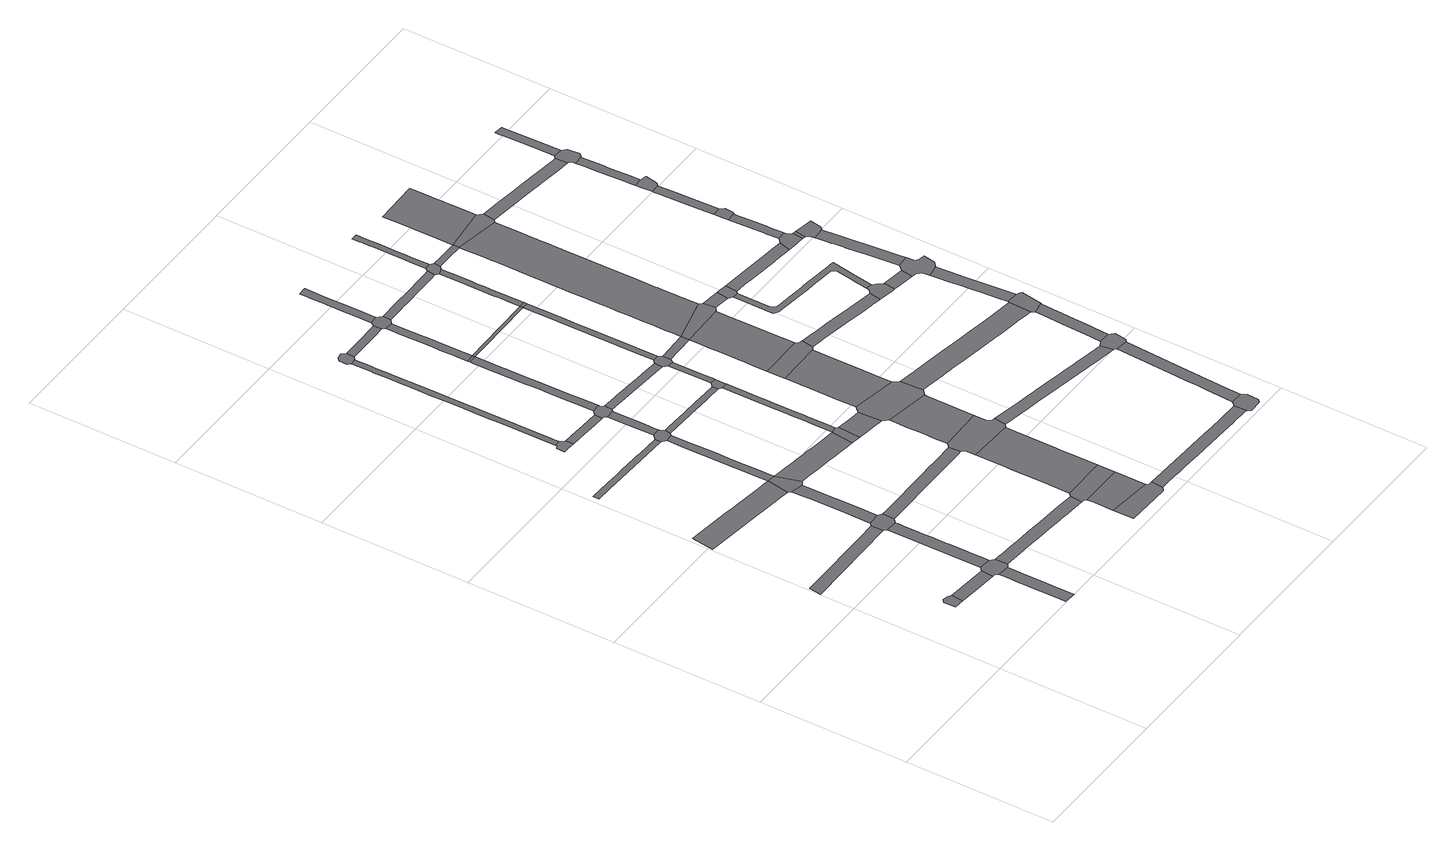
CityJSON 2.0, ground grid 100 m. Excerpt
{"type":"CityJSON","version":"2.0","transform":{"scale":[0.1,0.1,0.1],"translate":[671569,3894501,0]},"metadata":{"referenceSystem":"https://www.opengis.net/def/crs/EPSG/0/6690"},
"CityObjects":{
"road1":{"type":"Road","attributes":{"function":"9","usage":"9","RoadStructureAttribute.widthType":"9","RoadStructureAttribute.width":-9999,"RoadStructureAttribute.sectionType":"9"},"geometry":[{"type":"MultiSurface","lod":"1","boundaries":[[[0,1,2,3,4,5]]]}]},
"road2":{"type":"Road","attributes":{"function":"9","usage":"9","RoadStructureAttribute.widthType":"2","RoadStructureAttribute.width":7.99,"RoadStructureAttribute.sectionType":"1"},"geometry":[{"type":"MultiSurface","lod":"1","boundaries":[[[1,0,6,7,8]]]}]},
"road3":{"type":"Road","attributes":{"function":"9","usage":"9","RoadStructureAttribute.widthType":"2","RoadStructureAttribute.width":7.25,"RoadStructureAttribute.sectionType":"1"},"geometry":[{"type":"MultiSurface","lod":"1","boundaries":[[[9,10,11,12,13,14,15,16,17,18,19,20]]]}]},
"road4":{"type":"Road","attributes":{"function":"9","usage":"9","RoadStructureAttribute.widthType":"2","RoadStructureAttribute.width":8,"RoadStructureAttribute.sectionType":"1"},"geometry":[{"type":"MultiSurface","lod":"1","boundaries":[[[21,22,23,24,25,26,27,28,29,30,31,32,33,34,35,36]]]}]},
"road5":{"type":"Road","attributes":{"function":"9","usage":"9","RoadStructureAttribute.widthType":"9","RoadStructureAttribute.width":-9999,"RoadStructureAttribute.sectionType":"9"},"geometry":[{"type":"MultiSurface","lod":"1","boundaries":[[[37,38,39,40,8,7,41,21,36]]]}]},
"road6":{"type":"Road","attributes":{"function":"9","usage":"9","RoadStructureAttribute.widthType":"1","RoadStructureAttribute.width":15.39,"RoadStructureAttribute.sectionType":"1"},"geometry":[{"type":"MultiSurface","lod":"1","boundaries":[[[42,43,44,45,46,47,48,49,50,51,52,53,54,55,56,57,58]]]}]},
"road7":{"type":"Road","attributes":{"function":"9","usage":"9","RoadStructureAttribute.widthType":"2","RoadStructureAttribute.width":8,"RoadStructureAttribute.sectionType":"1"},"geometry":[{"type":"MultiSurface","lod":"1","boundaries":[[[59,60,61,62,63,64,65,66,67,68,69,70,71,72,73,40,39]]]}]},
"road8":{"type":"Road","attributes":{"function":"9","usage":"9","RoadStructureAttribute.widthType":"9","RoadStructureAttribute.width":-9999,"RoadStructureAttribute.sectionType":"9"},"geometry":[{"type":"MultiSurface","lod":"1","boundaries":[[[12,11,73,72,74,75,76,77]]]}]},
"road9":{"type":"Road","attributes":{"function":"9","usage":"9","RoadStructureAttribute.widthType":"4","RoadStructureAttribute.width":3.84,"RoadStructureAttribute.sectionType":"1"},"geometry":[{"type":"MultiSurface","lod":"1","boundaries":[[[78,79,80,81,82,83,84,85,86,87,88,89,90,91,92]]]}]},
"road10":{"type":"Road","attributes":{"function":"9","usage":"9","RoadStructureAttribute.widthType":"2","RoadStructureAttribute.width":8,"RoadStructureAttribute.sectionType":"1"},"geometry":[{"type":"MultiSurface","lod":"1","boundaries":[[[76,93,94,95,96,97,98,99,100,101,102,77]]]}]},
"road11":{"type":"Road","attributes":{"function":"9","usage":"9","RoadStructureAttribute.widthType":"9","RoadStructureAttribute.width":-9999,"RoadStructureAttribute.sectionType":"9"},"geometry":[{"type":"MultiSurface","lod":"1","boundaries":[[[103,104,105,106,107,108,109,110,111]]]}]},
"road12":{"type":"Road","attributes":{"function":"9","usage":"9","RoadStructureAttribute.widthType":"2","RoadStructureAttribute.width":7.26,"RoadStructureAttribute.sectionType":"1"},"geometry":[{"type":"MultiSurface","lod":"1","boundaries":[[[112,113,114,115,116,117,118,119,38,37,120,121,122,123,124,125,126,127,128]]]}]},
"road13":{"type":"Road","attributes":{"function":"9","usage":"9","RoadStructureAttribute.widthType":"9","RoadStructureAttribute.width":-9999,"RoadStructureAttribute.sectionType":"9"},"geometry":[{"type":"MultiSurface","lod":"1","boundaries":[[[57,99,98,129,130,58]]]}]},
"road14":{"type":"Road","attributes":{"function":"9","usage":"9","RoadStructureAttribute.widthType":"3","RoadStructureAttribute.width":5.61,"RoadStructureAttribute.sectionType":"1"},"geometry":[{"type":"MultiSurface","lod":"1","boundaries":[[[130,131,132,133,134,135,136,137,138,139,140,141,142,143,144,58]]]}]},
"road15":{"type":"Road","attributes":{"function":"9","usage":"9","RoadStructureAttribute.widthType":"3","RoadStructureAttribute.width":5.05,"RoadStructureAttribute.sectionType":"1"},"geometry":[{"type":"MultiSurface","lod":"1","boundaries":[[[145,146,147,148,149,150,151,106,105]]]}]},
"road16":{"type":"Road","attributes":{"function":"9","usage":"9","RoadStructureAttribute.widthType":"3","RoadStructureAttribute.width":4.13,"RoadStructureAttribute.sectionType":"1"},"geometry":[{"type":"MultiSurface","lod":"1","boundaries":[[[152,153,154,155,156,157,158,159,160,161,162,163,164,165,166,108,107,167,168,169,170,171,172,173,174,175,176,177,178,179,180]]]}]},
"road17":{"type":"Road","attributes":{"function":"9","usage":"9","RoadStructureAttribute.widthType":"9","RoadStructureAttribute.width":-9999,"RoadStructureAttribute.sectionType":"9"},"geometry":[{"type":"MultiSurface","lod":"1","boundaries":[[[181,182,83,82,138,137,183,184]]]}]},
"road18":{"type":"Road","attributes":{"function":"9","usage":"9","RoadStructureAttribute.widthType":"2","RoadStructureAttribute.width":7.14,"RoadStructureAttribute.sectionType":"1"},"geometry":[{"type":"MultiSurface","lod":"1","boundaries":[[[74,185,186,187,188,189,190,191,192,193,194,195,196,197,198,199,200,201,202,75]]]}]},
"road19":{"type":"Road","attributes":{"function":"9","usage":"9","RoadStructureAttribute.widthType":"1","RoadStructureAttribute.width":15.39,"RoadStructureAttribute.sectionType":"1"},"geometry":[{"type":"MultiSurface","lod":"1","boundaries":[[[129,203,204,205,206,207,208,209,210,211,212,213,214,215,216,217,218,219,220,130]]]}]},
"road20":{"type":"Road","attributes":{"function":"9","usage":"9","RoadStructureAttribute.widthType":"3","RoadStructureAttribute.width":5.61,"RoadStructureAttribute.sectionType":"1"},"geometry":[{"type":"MultiSurface","lod":"1","boundaries":[[[181,221,222,223,224,225,226,227,182]]]}]},
"road21":{"type":"Road","attributes":{"function":"9","usage":"9","RoadStructureAttribute.widthType":"9","RoadStructureAttribute.width":-9999,"RoadStructureAttribute.sectionType":"9"},"geometry":[{"type":"MultiSurface","lod":"1","boundaries":[[[228,229,230,231,148,147,232,225,224,233]]]}]},
"road22":{"type":"Road","attributes":{"function":"9","usage":"9","RoadStructureAttribute.widthType":"9","RoadStructureAttribute.width":-9999,"RoadStructureAttribute.sectionType":"9"},"geometry":[{"type":"MultiSurface","lod":"1","boundaries":[[[234,235,236,237,152,180,238,239]]]}]},
"road23":{"type":"Road","attributes":{"function":"9","usage":"9","RoadStructureAttribute.widthType":"9","RoadStructureAttribute.width":-9999,"RoadStructureAttribute.sectionType":"9"},"geometry":[{"type":"MultiSurface","lod":"1","boundaries":[[[240,241,242,243,244,245,246]]]}]},
"road24":{"type":"Road","attributes":{"function":"9","usage":"2","RoadStructureAttribute.widthType":"1","RoadStructureAttribute.width":30.31,"RoadStructureAttribute.sectionType":"1"},"geometry":[{"type":"MultiSurface","lod":"1","boundaries":[[[247,248,245,244,249]]]}]},
"road25":{"type":"Road","attributes":{"function":"9","usage":"9","RoadStructureAttribute.widthType":"3","RoadStructureAttribute.width":5.61,"RoadStructureAttribute.sectionType":"1"},"geometry":[{"type":"MultiSurface","lod":"1","boundaries":[[[230,250,251,252,253,254,255,256,257,258,259,260,261,262,263,264,265,266,267,268,269,231]]]}]},
"road26":{"type":"Road","attributes":{"function":"9","usage":"9","RoadStructureAttribute.widthType":"9","RoadStructureAttribute.width":-9999,"RoadStructureAttribute.sectionType":"9"},"geometry":[{"type":"MultiSurface","lod":"1","boundaries":[[[127,270,247,249,271,272,128]]]}]},
"road27":{"type":"Road","attributes":{"function":"9","usage":"9","RoadStructureAttribute.widthType":"4","RoadStructureAttribute.width":3.65,"RoadStructureAttribute.sectionType":"1"},"geometry":[{"type":"MultiSurface","lod":"1","boundaries":[[[183,273,274,275,276,277,278,279,280,281,282,283,184]]]}]},
"road28":{"type":"Road","attributes":{"function":"9","usage":"9","RoadStructureAttribute.widthType":"9","RoadStructureAttribute.width":-9999,"RoadStructureAttribute.sectionType":"9"},"geometry":[{"type":"MultiSurface","lod":"1","boundaries":[[[284,285,211,210,286]]]}]},
"road29":{"type":"Road","attributes":{"function":"9","usage":"9","RoadStructureAttribute.widthType":"3","RoadStructureAttribute.width":4.38,"RoadStructureAttribute.sectionType":"1"},"geometry":[{"type":"MultiSurface","lod":"1","boundaries":[[[238,287,288,289,290,291,292,293,294,295,296,297,239]]]}]},
"road30":{"type":"Road","attributes":{"function":"9","usage":"9","RoadStructureAttribute.widthType":"9","RoadStructureAttribute.width":-9999,"RoadStructureAttribute.sectionType":"9"},"geometry":[{"type":"MultiSurface","lod":"1","boundaries":[[[298,299,261,260]]]}]},
"road31":{"type":"Road","attributes":{"function":"9","usage":"9","RoadStructureAttribute.widthType":"3","RoadStructureAttribute.width":4.86,"RoadStructureAttribute.sectionType":"1"},"geometry":[{"type":"MultiSurface","lod":"1","boundaries":[[[300,301,302,303,304,305,306,307,308,309,310,228,233]]]}]},
"road32":{"type":"Road","attributes":{"function":"9","usage":"2","RoadStructureAttribute.widthType":"1","RoadStructureAttribute.width":30.31,"RoadStructureAttribute.sectionType":"1"},"geometry":[{"type":"MultiSurface","lod":"1","boundaries":[[[311,312,313,314,315,316,317,318,319,320,321,322,323,324,325,326,272,271]]]}]},
"road33":{"type":"Road","attributes":{"function":"9","usage":"9","RoadStructureAttribute.widthType":"1","RoadStructureAttribute.width":15.39,"RoadStructureAttribute.sectionType":"1"},"geometry":[{"type":"MultiSurface","lod":"1","boundaries":[[[327,328,329,330,331,284,286]]]}]},
"road34":{"type":"Road","attributes":{"function":"9","usage":"9","RoadStructureAttribute.widthType":"3","RoadStructureAttribute.width":4.14,"RoadStructureAttribute.sectionType":"1"},"geometry":[{"type":"MultiSurface","lod":"1","boundaries":[[[211,285,332,333,334,335,336,337,338,339,340,341,342,343,344,345,346,347,348,349,350,351,352,353,354,355]]]}]},
"road35":{"type":"Road","attributes":{"function":"9","usage":"9","RoadStructureAttribute.widthType":"3","RoadStructureAttribute.width":5.61,"RoadStructureAttribute.sectionType":"1"},"geometry":[{"type":"MultiSurface","lod":"1","boundaries":[[[356,357,358,359,360,361,362,363,299,298,364,365,366,367,368,369,370,371,372]]]}]},
"road36":{"type":"Road","attributes":{"function":"9","usage":"9","RoadStructureAttribute.widthType":"9","RoadStructureAttribute.width":-9999,"RoadStructureAttribute.sectionType":"9"},"geometry":[{"type":"MultiSurface","lod":"1","boundaries":[[[191,373,318,317,374,375,376,377,378,379,192]]]}]},
"road37":{"type":"Road","attributes":{"function":"9","usage":"9","RoadStructureAttribute.widthType":"9","RoadStructureAttribute.width":-9999,"RoadStructureAttribute.sectionType":"9"},"geometry":[{"type":"MultiSurface","lod":"1","boundaries":[[[276,348,347,380,381,382,383,384,385,277]]]}]},
"road38":{"type":"Road","attributes":{"function":"9","usage":"9","RoadStructureAttribute.widthType":"9","RoadStructureAttribute.width":-9999,"RoadStructureAttribute.sectionType":"9"},"geometry":[{"type":"MultiSurface","lod":"1","boundaries":[[[386,387,388,295,294,372,371,389]]]}]},
"road39":{"type":"Road","attributes":{"function":"9","usage":"2","RoadStructureAttribute.widthType":"1","RoadStructureAttribute.width":30.31,"RoadStructureAttribute.sectionType":"1"},"geometry":[{"type":"MultiSurface","lod":"1","boundaries":[[[390,391,392,393,394,395,396,397,398,399,400,401,379,378]]]}]},
"road40":{"type":"Road","attributes":{"function":"9","usage":"9","RoadStructureAttribute.widthType":"3","RoadStructureAttribute.width":4.14,"RoadStructureAttribute.sectionType":"1"},"geometry":[{"type":"MultiSurface","lod":"1","boundaries":[[[402,403,385,384,404,405,406]]]}]},
"road41":{"type":"Road","attributes":{"function":"9","usage":"9","RoadStructureAttribute.widthType":"3","RoadStructureAttribute.width":5.61,"RoadStructureAttribute.sectionType":"1"},"geometry":[{"type":"MultiSurface","lod":"1","boundaries":[[[407,408,409,410,411,412,413,388,387,414,415,416,417,418,419,420]]]}]},
"road42":{"type":"Road","attributes":{"function":"9","usage":"9","RoadStructureAttribute.widthType":"4","RoadStructureAttribute.width":1.97,"RoadStructureAttribute.sectionType":"1"},"geometry":[{"type":"MultiSurface","lod":"1","boundaries":[[[298,260,421,422,423,424,425,426,427,428,429,430]]]}]},
"road43":{"type":"Road","attributes":{"function":"9","usage":"9","RoadStructureAttribute.widthType":"9","RoadStructureAttribute.width":-9999,"RoadStructureAttribute.sectionType":"9"},"geometry":[{"type":"MultiSurface","lod":"1","boundaries":[[[431,304,303,402,406,432,433,434]]]}]},
"road44":{"type":"Road","attributes":{"function":"9","usage":"9","RoadStructureAttribute.widthType":"9","RoadStructureAttribute.width":-9999,"RoadStructureAttribute.sectionType":"9"},"geometry":[{"type":"MultiSurface","lod":"1","boundaries":[[[435,436,330,329,394,393,437,438]]]}]},
"road45":{"type":"Road","attributes":{"function":"9","usage":"9","RoadStructureAttribute.widthType":"2","RoadStructureAttribute.width":7.21,"RoadStructureAttribute.sectionType":"1"},"geometry":[{"type":"MultiSurface","lod":"1","boundaries":[[[439,440,441,442,443,444,445,446,447,242,241,448,449,450,451,452,453,454,455,456,457,458,459,460,461,462]]]}]},
"road46":{"type":"Road","attributes":{"function":"9","usage":"2","RoadStructureAttribute.widthType":"1","RoadStructureAttribute.width":30.31,"RoadStructureAttribute.sectionType":"1"},"geometry":[{"type":"MultiSurface","lod":"1","boundaries":[[[435,463,464,465,466,467,468,469,470,471,472,473,474,475,476,477,478,436]]]}]},
"road47":{"type":"Road","attributes":{"function":"9","usage":"9","RoadStructureAttribute.widthType":"3","RoadStructureAttribute.width":4.2,"RoadStructureAttribute.sectionType":"1"},"geometry":[{"type":"MultiSurface","lod":"1","boundaries":[[[479,480,481,482,483,484,485,486,487,488,433,432]]]}]},
"road48":{"type":"Road","attributes":{"function":"9","usage":"9","RoadStructureAttribute.widthType":"3","RoadStructureAttribute.width":4.14,"RoadStructureAttribute.sectionType":"1"},"geometry":[{"type":"MultiSurface","lod":"1","boundaries":[[[489,490,491,492,493,494,495,496,497,498,499,500,501,425,502,503,504,505,506,507,508,509,510,431,434]]]}]},
"road49":{"type":"Road","attributes":{"function":"9","usage":"9","RoadStructureAttribute.widthType":"3","RoadStructureAttribute.width":4.78,"RoadStructureAttribute.sectionType":"1"},"geometry":[{"type":"MultiSurface","lod":"1","boundaries":[[[389,511,512,513,514,515,516,517,518,519,520,521,522,523,386]]]}]},
"road50":{"type":"Road","attributes":{"function":"9","usage":"9","RoadStructureAttribute.widthType":"9","RoadStructureAttribute.width":-9999,"RoadStructureAttribute.sectionType":"9"},"geometry":[{"type":"MultiSurface","lod":"1","boundaries":[[[524,525,526,527,528,470,469,529,530]]]}]},
"road51":{"type":"Road","attributes":{"function":"9","usage":"9","RoadStructureAttribute.widthType":"9","RoadStructureAttribute.width":-9999,"RoadStructureAttribute.sectionType":"9"},"geometry":[{"type":"MultiSurface","lod":"1","boundaries":[[[425,501,531,426]]]}]},
"road52":{"type":"Road","attributes":{"function":"9","usage":"2","RoadStructureAttribute.widthType":"1","RoadStructureAttribute.width":30.31,"RoadStructureAttribute.sectionType":"1"},"geometry":[{"type":"MultiSurface","lod":"1","boundaries":[[[532,533,534,535,536,537,538,539,485,540,541,542,543,544,545,546,547,548,549,550,551,526,525]]]}]},
"road53":{"type":"Road","attributes":{"function":"9","usage":"9","RoadStructureAttribute.widthType":"3","RoadStructureAttribute.width":4.14,"RoadStructureAttribute.sectionType":"1"},"geometry":[{"type":"MultiSurface","lod":"1","boundaries":[[[552,553,554,555,556,426,531,557,558,559,560,561,562,563,564,565,566,567,568,569]]]}]},
"road54":{"type":"Road","attributes":{"function":"9","usage":"9","RoadStructureAttribute.widthType":"9","RoadStructureAttribute.width":-9999,"RoadStructureAttribute.sectionType":"9"},"geometry":[{"type":"MultiSurface","lod":"1","boundaries":[[[570,571,572,486,485,539]]]}]},
"road55":{"type":"Road","attributes":{"function":"9","usage":"9","RoadStructureAttribute.widthType":"2","RoadStructureAttribute.width":7.41,"RoadStructureAttribute.sectionType":"1"},"geometry":[{"type":"MultiSurface","lod":"1","boundaries":[[[573,574,575,576,577,578,579,580,581,582,583,375,374,584,585,586,587,588,589,590,591]]]}]},
"road56":{"type":"Road","attributes":{"function":"9","usage":"9","RoadStructureAttribute.widthType":"9","RoadStructureAttribute.width":-9999,"RoadStructureAttribute.sectionType":"9"},"geometry":[{"type":"MultiSurface","lod":"1","boundaries":[[[568,592,593,594,595,518,517,569]]]}]},
"road57":{"type":"Road","attributes":{"function":"9","usage":"9","RoadStructureAttribute.widthType":"3","RoadStructureAttribute.width":4.14,"RoadStructureAttribute.sectionType":"1"},"geometry":[{"type":"MultiSurface","lod":"1","boundaries":[[[596,597,598,599,600,601,602,603,604,605,595,594,606,607,608,609,610,611,612,613,614,615,616]]]}]},
"road58":{"type":"Road","attributes":{"function":"9","usage":"9","RoadStructureAttribute.widthType":"9","RoadStructureAttribute.width":-9999,"RoadStructureAttribute.sectionType":"9"},"geometry":[{"type":"MultiSurface","lod":"1","boundaries":[[[617,618,619,620,621,439,462,622]]]}]},
"road59":{"type":"Road","attributes":{"function":"9","usage":"9","RoadStructureAttribute.widthType":"4","RoadStructureAttribute.width":3.64,"RoadStructureAttribute.sectionType":"1"},"geometry":[{"type":"MultiSurface","lod":"1","boundaries":[[[592,623,624,625,626,627,628,593]]]}]},
"road60":{"type":"Road","attributes":{"function":"9","usage":"2","RoadStructureAttribute.widthType":"1","RoadStructureAttribute.width":30.31,"RoadStructureAttribute.sectionType":"1"},"geometry":[{"type":"MultiSurface","lod":"1","boundaries":[[[625,629,630,631,632,633,634,635,636,637,638,639,640,641,642,643,644,645,646,647,648,649,650,651,652,653,654,655,656,657,658,659,660,661,486,572,662,663,664,665,666,667,668,669,670,671,672,673,674,675,676,677,678,679,680,681,682,683,684,685,686,687,688]]]}]},
"road61":{"type":"Road","attributes":{"function":"9","usage":"9","RoadStructureAttribute.widthType":"2","RoadStructureAttribute.width":12.78,"RoadStructureAttribute.sectionType":"1"},"geometry":[{"type":"MultiSurface","lod":"1","boundaries":[[[689,690,691,692,693,694,695,696,697,698,699,438,437,700,701,702,703,704,705,706,707,708,709,710,711,712,713,714,715,716]]]}]},
"road62":{"type":"Road","attributes":{"function":"9","usage":"9","RoadStructureAttribute.widthType":"2","RoadStructureAttribute.width":7.95,"RoadStructureAttribute.sectionType":"1"},"geometry":[{"type":"MultiSurface","lod":"1","boundaries":[[[570,717,718,719,720,571]]]}]},
"road63":{"type":"Road","attributes":{"function":"9","usage":"9","RoadStructureAttribute.widthType":"2","RoadStructureAttribute.width":7.4,"RoadStructureAttribute.sectionType":"1"},"geometry":[{"type":"MultiSurface","lod":"1","boundaries":[[[529,721,722,723,724,725,726,727,728,729,730,731,732,733,734,735,736,530]]]}]},
"road64":{"type":"Road","attributes":{"function":"9","usage":"9","RoadStructureAttribute.widthType":"9","RoadStructureAttribute.width":-9999,"RoadStructureAttribute.sectionType":"9"},"geometry":[{"type":"MultiSurface","lod":"1","boundaries":[[[737,719,718,738,739,740,741]]]}]},
"road65":{"type":"Road","attributes":{"function":"9","usage":"9","RoadStructureAttribute.widthType":"2","RoadStructureAttribute.width":8.05,"RoadStructureAttribute.sectionType":"1"},"geometry":[{"type":"MultiSurface","lod":"1","boundaries":[[[742,743,744,745,746,747,748,749,750,621,620]]]}]},
"road66":{"type":"Road","attributes":{"function":"9","usage":"9","RoadStructureAttribute.widthType":"9","RoadStructureAttribute.width":-9999,"RoadStructureAttribute.sectionType":"9"},"geometry":[{"type":"MultiSurface","lod":"1","boundaries":[[[751,752,753,626,625,688]]]}]},
"road67":{"type":"Road","attributes":{"function":"9","usage":"9","RoadStructureAttribute.widthType":"3","RoadStructureAttribute.width":4.04,"RoadStructureAttribute.sectionType":"1"},"geometry":[{"type":"MultiSurface","lod":"1","boundaries":[[[754,755,756,757,758,759,760,761,762,763,764,765,766,767,768,769,770,771,772,773,774,775,776,777,778,779,780,781,739,738]]]}]},
"road68":{"type":"Road","attributes":{"function":"9","usage":"9","RoadStructureAttribute.widthType":"9","RoadStructureAttribute.width":-9999,"RoadStructureAttribute.sectionType":"9"},"geometry":[{"type":"MultiSurface","lod":"1","boundaries":[[[590,746,745,782,783,784,785,591]]]}]},
"road69":{"type":"Road","attributes":{"function":"9","usage":"2","RoadStructureAttribute.widthType":"1","RoadStructureAttribute.width":30.31,"RoadStructureAttribute.sectionType":"1"},"geometry":[{"type":"MultiSurface","lod":"1","boundaries":[[[786,787,788,789,790,791,792,793,626,753,794,795,796,797,798,799,800,801,802]]]}]},
"road70":{"type":"Road","attributes":{"function":"9","usage":"9","RoadStructureAttribute.widthType":"9","RoadStructureAttribute.width":-9999,"RoadStructureAttribute.sectionType":"9"},"geometry":[{"type":"MultiSurface","lod":"1","boundaries":[[[803,804,805,806,769,768,807,731,730]]]}]},
"road71":{"type":"Road","attributes":{"function":"9","usage":"9","RoadStructureAttribute.widthType":"2","RoadStructureAttribute.width":7.95,"RoadStructureAttribute.sectionType":"1"},"geometry":[{"type":"MultiSurface","lod":"1","boundaries":[[[740,808,809,810,811,812,813,814,815,816,817,818,819,741]]]}]},
"road72":{"type":"Road","attributes":{"function":"9","usage":"9","RoadStructureAttribute.widthType":"2","RoadStructureAttribute.width":8.05,"RoadStructureAttribute.sectionType":"1"},"geometry":[{"type":"MultiSurface","lod":"1","boundaries":[[[820,821,822,785,784,823,824,825,826,827,828]]]}]},
"road73":{"type":"Road","attributes":{"function":"9","usage":"9","RoadStructureAttribute.widthType":"2","RoadStructureAttribute.width":7.4,"RoadStructureAttribute.sectionType":"1"},"geometry":[{"type":"MultiSurface","lod":"1","boundaries":[[[804,829,830,831,832,833,805]]]}]},
"road74":{"type":"Road","attributes":{"function":"9","usage":"9","RoadStructureAttribute.widthType":"9","RoadStructureAttribute.width":-9999,"RoadStructureAttribute.sectionType":"9"},"geometry":[{"type":"MultiSurface","lod":"1","boundaries":[[[715,828,827,834,835,836,837,716]]]}]},
"road75":{"type":"Road","attributes":{"function":"9","usage":"9","RoadStructureAttribute.widthType":"2","RoadStructureAttribute.width":8.05,"RoadStructureAttribute.sectionType":"1"},"geometry":[{"type":"MultiSurface","lod":"1","boundaries":[[[838,839,840,841,842,843,844,845,846,847,848,837,836]]]}]},
"road76":{"type":"Road","attributes":{"function":"9","usage":"9","RoadStructureAttribute.widthType":"9","RoadStructureAttribute.width":-9999,"RoadStructureAttribute.sectionType":"9"},"geometry":[{"type":"MultiSurface","lod":"1","boundaries":[[[849,850,851,852,853,854,833,832,855,856,857,842,841,858]]]}]},
"road77":{"type":"Road","attributes":{"function":"9","usage":"9","RoadStructureAttribute.widthType":"9","RoadStructureAttribute.width":-9999,"RoadStructureAttribute.sectionType":"9"},"geometry":[{"type":"MultiSurface","lod":"1","boundaries":[[[815,814,859,860,861,862,863,864,865,866]]]}]},
"road78":{"type":"Road","attributes":{"function":"9","usage":"9","RoadStructureAttribute.widthType":"2","RoadStructureAttribute.width":7.15,"RoadStructureAttribute.sectionType":"1"},"geometry":[{"type":"MultiSurface","lod":"1","boundaries":[[[867,868,869,870,871,872,873,752,751,874,875,876,877,878,879,880]]]}]},
"road79":{"type":"Road","attributes":{"function":"9","usage":"9","RoadStructureAttribute.widthType":"2","RoadStructureAttribute.width":8.05,"RoadStructureAttribute.sectionType":"1"},"geometry":[{"type":"MultiSurface","lod":"1","boundaries":[[[881,882,883,884,885,886,887,888,889,854,853,890,891,892,893,894,895,896,897]]]}]},
"road80":{"type":"Road","attributes":{"function":"9","usage":"9","RoadStructureAttribute.widthType":"2","RoadStructureAttribute.width":7.95,"RoadStructureAttribute.sectionType":"1"},"geometry":[{"type":"MultiSurface","lod":"1","boundaries":[[[862,898,899,863]]]}]},
"road81":{"type":"Road","attributes":{"function":"9","usage":"9","RoadStructureAttribute.widthType":"2","RoadStructureAttribute.width":6.13,"RoadStructureAttribute.sectionType":"1"},"geometry":[{"type":"MultiSurface","lod":"1","boundaries":[[[900,901,902,866,865,903,904,905,906,907,908,909]]]}]},
"road82":{"type":"Road","attributes":{"function":"9","usage":"9","RoadStructureAttribute.widthType":"9","RoadStructureAttribute.width":-9999,"RoadStructureAttribute.sectionType":"9"},"geometry":[{"type":"MultiSurface","lod":"1","boundaries":[[[910,911,899,898,912,897,896,913]]]}]},
"road83":{"type":"Road","attributes":{"function":"9","usage":"9","RoadStructureAttribute.widthType":"9","RoadStructureAttribute.width":-9999,"RoadStructureAttribute.sectionType":"9"},"geometry":[{"type":"MultiSurface","lod":"1","boundaries":[[[908,914,915,916,917,918,909]]]}]},
"road84":{"type":"Road","attributes":{"function":"9","usage":"9","RoadStructureAttribute.widthType":"2","RoadStructureAttribute.width":6.13,"RoadStructureAttribute.sectionType":"1"},"geometry":[{"type":"MultiSurface","lod":"1","boundaries":[[[916,919,920,921,922,923,924,925,926,927,917]]]}]},
"road85":{"type":"Road","attributes":{"function":"9","usage":"9","RoadStructureAttribute.widthType":"9","RoadStructureAttribute.width":-9999,"RoadStructureAttribute.sectionType":"9"},"geometry":[{"type":"MultiSurface","lod":"1","boundaries":[[[928,929,930,921,920,931,932]]]}]},
"road86":{"type":"Road","attributes":{"function":"9","usage":"9","RoadStructureAttribute.widthType":"2","RoadStructureAttribute.width":6.13,"RoadStructureAttribute.sectionType":"1"},"geometry":[{"type":"MultiSurface","lod":"1","boundaries":[[[933,934,935,936,937,938,939,940,941,929,928,942,943,944,945]]]}]},
"road87":{"type":"Road","attributes":{"function":"9","usage":"9","RoadStructureAttribute.widthType":"9","RoadStructureAttribute.width":-9999,"RoadStructureAttribute.sectionType":"9"},"geometry":[{"type":"MultiSurface","lod":"1","boundaries":[[[946,947,867,880,948,933,945,949,950,951]]]}]},
"road88":{"type":"Road","attributes":{"function":"9","usage":"9","RoadStructureAttribute.widthType":"2","RoadStructureAttribute.width":6.13,"RoadStructureAttribute.sectionType":"1"},"geometry":[{"type":"MultiSurface","lod":"1","boundaries":[[[952,953,954,955,956,947,946,957,958,959]]]}]}
},
"vertices":[
[400,509,0],[407,589,0],[391,603,0],[350,610,0],[328,595,0],[331,515,0],
[544,497,0],[679,485,0],[686,565,0],
[8,1231,0],[239,1234,0],[688,1237,0],[686,1318,0],[559,1317,0],[454,1316,0],[402,1316,0],[251,1314,0],[158,1314,0],[141,1314,0],[56,1313,0],[18,1313,0],
[716,462,0],[716,407,0],[715,321,0],[715,303,0],[716,220,0],[716,174,0],[718,48,0],[718,9,0],[796,1,0],[795,69,0],[795,154,0],[795,195,0],[795,252,0],[794,330,0],[794,398,0],[793,453,0],
[820,473,0],[814,554,0],[791,579,0],[711,585,0],[696,484,0],
[702,2037,0],[680,2040,0],[644,2045,0],[585,2052,0],[516,2061,0],[459,2068,0],[384,2078,0],[348,2083,0],[100,2116,0],[82,2118,0],[35,2124,0],[15,1974,0],[434,1920,0],[445,1918,0],[631,1894,0],[681,1887,0],[705,2037,0],
[790,611,0],[789,698,0],[789,720,0],[789,754,0],[789,771,0],[788,856,0],[788,877,0],[787,903,0],[787,973,0],[786,1013,0],[785,1077,0],[785,1139,0],[784,1201,0],[784,1217,0],[705,1220,0],
[809,1240,0],[811,1319,0],[784,1341,0],[704,1334,0],
[45,2770,0],[149,2766,0],[214,2763,0],[335,2759,0],[669,2747,0],[671,2787,0],[519,2792,0],[481,2794,0],[465,2794,0],[333,2799,0],[301,2800,0],[278,2801,0],[240,2803,0],[185,2805,0],[46,2810,0],
[784,1431,0],[783,1521,0],[782,1608,0],[782,1627,0],[780,1825,0],[780,1850,0],[696,1870,0],[700,1799,0],[701,1742,0],[703,1506,0],
[331,3163,0],[358,3161,0],[383,3160,0],[380,3214,0],[356,3241,0],[314,3240,0],[314,3230,0],[296,3219,0],[293,3165,0],
[1413,504,0],[1245,518,0],[1199,522,0],[1119,529,0],[1032,536,0],[967,541,0],[885,548,0],[855,551,0],[971,460,0],[993,459,0],[1121,448,0],[1215,440,0],[1284,434,0],[1359,428,0],[1363,427,0],[1521,414,0],[1527,494,0],
[809,1870,0],[760,2029,0],
[759,2145,0],[757,2242,0],[756,2344,0],[755,2424,0],[754,2539,0],[753,2592,0],[751,2728,0],[697,2723,0],[698,2601,0],[700,2475,0],[702,2338,0],[704,2164,0],[704,2141,0],[704,2123,0],
[491,3154,0],[589,3148,0],[663,3144,0],[667,3198,0],[547,3205,0],[487,3208,0],[435,3211,0],
[300,4627,0],[302,4495,0],[302,4475,0],[303,4374,0],[304,4286,0],[305,4231,0],[306,4135,0],[306,4085,0],[307,4021,0],[308,3966,0],[309,3901,0],[309,3866,0],[310,3761,0],[311,3675,0],[312,3617,0],[355,3281,0],[355,3304,0],[352,3541,0],[351,3700,0],[347,3992,0],[347,4073,0],[346,4143,0],[344,4265,0],[343,4358,0],[343,4389,0],[342,4504,0],[342,4516,0],[341,4558,0],[340,4629,0],
[752,2814,0],[698,2816,0],[763,2742,0],[771,2781,0],
[925,1240,0],[1161,1242,0],[1247,1243,0],[1343,1243,0],[1397,1244,0],[1499,1244,0],[1527,1244,0],[1522,1324,0],[1384,1323,0],[1358,1322,0],[1318,1322,0],[1296,1322,0],[1245,1322,0],[1195,1321,0],[1090,1321,0],[1007,1320,0],[924,1319,0],[850,1319,0],
[857,1864,0],[881,1861,0],[941,1853,0],[1051,1839,0],[1111,1831,0],[1155,1825,0],[1209,1818,0],[1255,1812,0],[1274,1961,0],[1165,1975,0],[1112,1982,0],[1042,1992,0],[1018,1995,0],[981,1999,0],[918,2008,0],[852,2017,0],[813,2022,0],[763,2028,0],
[752,2845,0],[751,2915,0],[749,3071,0],[748,3128,0],[694,3126,0],[695,3034,0],[696,2929,0],
[767,3195,0],[751,3213,0],[751,3225,0],[696,3224,0],[674,3143,0],[766,3141,0],
[343,4727,0],[303,4718,0],[283,4699,0],[284,4645,0],[359,4646,0],[363,4700,0],
[1857,73,0],[1883,92,0],[1887,171,0],[1869,172,0],[1853,188,0],[1555,219,0],[1556,80,0],
[1554,396,0],[1555,348,0],[1852,398,0],
[749,3348,0],[747,3436,0],[744,3596,0],[743,3685,0],[740,3811,0],[739,3861,0],[739,3874,0],[738,3948,0],[737,4007,0],[736,4058,0],[736,4061,0],[681,4060,0],[682,4040,0],[682,3998,0],[688,3679,0],[689,3660,0],[690,3594,0],[691,3548,0],[693,3387,0],[695,3297,0],
[1539,412,0],[1851,515,0],[1550,513,0],
[969,2735,0],[1025,2733,0],[1059,2732,0],[1249,2726,0],[1246,2766,0],[1126,2770,0],[1078,2772,0],[965,2775,0],[912,2777,0],[878,2778,0],[794,2781,0],
[1331,1953,0],[1317,1969,0],[1321,1804,0],
[375,4646,0],[388,4646,0],[425,4646,0],[435,4646,0],[519,4647,0],[541,4647,0],[569,4647,0],[658,4648,0],[657,4702,0],[465,4701,0],[448,4701,0],
[736,4080,0],[681,4073,0],
[861,3133,0],[987,3123,0],[1149,3111,0],[1241,3104,0],[1244,3158,0],[1216,3160,0],[1131,3166,0],[1076,3171,0],[1061,3172,0],[882,3186,0],[867,3187,0],
[1850,710,0],[1850,746,0],[1849,771,0],[1849,801,0],[1848,985,0],[1847,1078,0],[1847,1144,0],[1548,1157,0],[1548,1037,0],[1549,977,0],[1549,953,0],[1549,907,0],[1549,829,0],[1549,751,0],[1550,659,0],[1550,544,0],
[1385,1795,0],[1432,1789,0],[1514,1778,0],[1505,1931,0],[1450,1938,0],
[1316,2058,0],[1316,2079,0],[1316,2101,0],[1316,2137,0],[1315,2157,0],[1315,2185,0],[1315,2239,0],[1314,2341,0],[1314,2385,0],[1313,2438,0],[1313,2509,0],[1312,2599,0],[1312,2650,0],[1312,2685,0],[1312,2687,0],[1311,2709,0],[1271,2709,0],[1272,2658,0],[1274,2372,0],[1275,2300,0],[1275,2236,0],[1276,2156,0],[1276,2092,0],[1275,1964,0],
[675,4589,0],[675,4534,0],[678,4366,0],[678,4308,0],[679,4262,0],[680,4198,0],[680,4178,0],[680,4147,0],[736,4083,0],[735,4145,0],[734,4230,0],[732,4330,0],[732,4372,0],[731,4435,0],[730,4496,0],[729,4626,0],[674,4632,0],
[1548,1225,0],[1870,1162,0],[1885,1241,0],[1865,1244,0],[1844,1272,0],[1843,1356,0],[1546,1348,0],
[1311,2720,0],[1311,2728,0],[1311,2755,0],[1311,2769,0],[1311,2787,0],[1271,2787,0],
[758,4703,0],[728,4734,0],[673,4727,0],[755,4649,0],
[1843,1425,0],[1842,1481,0],[1841,1672,0],[1844,1696,0],[1544,1743,0],[1544,1718,0],[1545,1615,0],[1546,1543,0],[1546,1498,0],[1546,1491,0],[1546,1470,0],[1546,1438,0],
[1268,3081,0],[1270,2924,0],[1311,2808,0],[1310,2863,0],[1309,3077,0],
[670,5164,0],[670,5144,0],[671,5043,0],[671,5032,0],[672,4932,0],[672,4889,0],[673,4784,0],[727,4856,0],[726,4908,0],[726,4924,0],[725,5074,0],[724,5145,0],[724,5219,0],[671,5217,0],
[739,4061,0],[867,4062,0],[1021,4064,0],[1257,4067,0],[1260,4067,0],[1260,4086,0],[1257,4086,0],[1043,4084,0],[871,4082,0],[739,4080,0],
[1267,3178,0],[1326,3099,0],[1323,3153,0],[1307,3174,0],
[1841,1916,0],[1539,1967,0],[1878,1727,0],[1872,1879,0],
[2721,138,0],[2589,142,0],[2570,143,0],[2500,146,0],[2420,149,0],[2397,150,0],[2378,151,0],[2357,151,0],[2000,165,0],[1931,90,0],[2011,87,0],[2031,86,0],[2047,85,0],[2111,83,0],[2200,79,0],[2234,78,0],[2305,75,0],[2506,67,0],[2591,64,0],[2621,63,0],[2648,61,0],[2671,60,0],[2704,58,0],[2725,57,0],
[1841,1936,0],[1840,1997,0],[1839,2059,0],[1839,2111,0],[1838,2168,0],[1837,2334,0],[1836,2456,0],[1536,2453,0],[1536,2348,0],[1537,2337,0],[1537,2314,0],[1537,2282,0],[1538,2165,0],[1538,2101,0],[1538,2046,0],[1539,2002,0],
[1336,3099,0],[1348,3099,0],[1376,3100,0],[1387,3100,0],[1424,3101,0],[1528,3104,0],[1531,3104,0],[1530,3159,0],[1462,3157,0],[1397,3155,0],
[1307,3219,0],[1306,3275,0],[1306,3328,0],[1305,3418,0],[1304,3539,0],[1304,3554,0],[1304,3590,0],[1303,3641,0],[1303,3729,0],[1302,3776,0],[1302,3825,0],[1302,3874,0],[1300,4064,0],[1260,4064,0],[1261,3871,0],[1262,3807,0],[1263,3621,0],[1263,3564,0],[1264,3535,0],[1265,3427,0],[1266,3302,0],[1267,3214,0],
[839,4650,0],[907,4650,0],[927,4650,0],[1072,4652,0],[1133,4652,0],[1193,4653,0],[1232,4653,0],[1240,4707,0],[1201,4707,0],[978,4705,0],[937,4704,0],[836,4704,0],[819,4703,0],
[1854,2556,0],[1835,2575,0],[1535,2573,0],[1535,2556,0],[1535,2489,0],[1860,2472,0],[1874,2552,0],
[1300,4087,0],
[1834,2625,0],[1834,2713,0],[1833,2788,0],[1832,2885,0],[1832,2960,0],[1832,2961,0],[1831,3055,0],[1831,3111,0],[1531,3101,0],[1531,3058,0],[1531,3016,0],[1532,2963,0],[1532,2915,0],[1533,2820,0],[1533,2812,0],[1533,2771,0],[1533,2763,0],[1534,2728,0],[1534,2688,0],[1534,2641,0],
[1257,4440,0],[1258,4259,0],[1259,4235,0],[1259,4156,0],[1260,4089,0],[1300,4095,0],[1299,4157,0],[1299,4192,0],[1298,4253,0],[1298,4322,0],[1298,4358,0],[1297,4378,0],[1297,4407,0],[1297,4444,0],[1297,4483,0],[1296,4578,0],[1295,4651,0],[1255,4634,0],
[1858,3132,0],[1849,3213,0],[1830,3233,0],
[2664,1099,0],[2567,1116,0],[2557,1118,0],[2470,1134,0],[2423,1143,0],[2349,1156,0],[2229,1177,0],[2212,1180,0],[2144,1193,0],[2086,1204,0],[2022,1215,0],[2070,1126,0],[2147,1112,0],[2239,1095,0],[2318,1080,0],[2553,1038,0],[2658,1019,0],[2775,998,0],[2763,1081,0],
[1313,4668,0],[1317,4711,0],[1295,4729,0],[1255,4729,0],
[1251,5229,0],[1251,5202,0],[1251,5179,0],[1251,5156,0],[1251,5110,0],[1252,5088,0],[1252,5055,0],[1253,4920,0],[1253,4870,0],[1254,4833,0],[1294,4810,0],[1294,4861,0],[1293,4862,0],[1293,4893,0],[1293,4946,0],[1293,4970,0],[1292,5036,0],[1292,5084,0],[1291,5131,0],[1291,5157,0],[1291,5230,0],
[2825,33,0],[2847,54,0],[2850,134,0],[2828,164,0],[2748,166,0],[2743,35,0],
[1419,4668,0],[1513,4668,0],[1516,4668,0],[1516,4711,0],[1513,4711,0],[1396,4711,0],
[1516,4665,0],[1517,4620,0],[1518,4566,0],[1520,4487,0],[1520,4450,0],[1521,4409,0],[1521,4394,0],[1522,4352,0],[1522,4320,0],[1522,4275,0],[1522,4255,0],[1522,4239,0],[1522,4187,0],[1522,4162,0],[1522,4060,0],[1523,4012,0],[1523,3985,0],[1523,3967,0],[1523,3920,0],[1524,3821,0],[1524,3789,0],[1525,3783,0],[1525,3731,0],[1526,3649,0],[1526,3598,0],[1527,3534,0],[1527,3481,0],[1528,3416,0],[1528,3371,0],[1529,3331,0],[1529,3268,0],[1530,3218,0],[1530,3162,0],[1829,3286,0],[1829,3319,0],[1829,3336,0],[1829,3358,0],[1828,3386,0],[1828,3414,0],[1828,3466,0],[1827,3476,0],[1827,3513,0],[1827,3529,0],[1826,3667,0],[1825,3729,0],[1824,3857,0],[1824,3889,0],[1823,3942,0],[1823,3990,0],[1822,4100,0],[1822,4136,0],[1822,4168,0],[1822,4187,0],[1821,4257,0],[1821,4285,0],[1821,4306,0],[1820,4338,0],[1820,4373,0],[1819,4463,0],[1817,4618,0],
[2645,1757,0],[2551,1771,0],[2507,1778,0],[2481,1782,0],[2396,1796,0],[2280,1814,0],[2245,1820,0],[2164,1833,0],[2102,1843,0],[2087,1845,0],[1986,1861,0],[1923,1720,0],[2050,1700,0],[2082,1695,0],[2103,1692,0],[2130,1688,0],[2159,1683,0],[2211,1675,0],[2317,1658,0],[2360,1651,0],[2378,1649,0],[2489,1631,0],[2557,1620,0],[2660,1605,0],[2705,1598,0],[2764,1589,0],[2801,1583,0],[2808,1733,0],
[1910,3126,0],[1966,3119,0],[1975,3199,0],[1919,3205,0],
[1922,2462,0],[1959,2456,0],[2058,2439,0],[2182,2417,0],[2202,2414,0],[2282,2400,0],[2357,2387,0],[2373,2385,0],[2388,2382,0],[2432,2374,0],[2445,2453,0],[2278,2482,0],[2177,2500,0],[2081,2516,0],[2012,2528,0],[1935,2542,0],
[2003,3196,0],[1992,3098,0],[2032,3098,0],[2044,3110,0],[2053,3190,0],
[2831,220,0],[2834,277,0],[2851,584,0],[2871,974,0],[2790,982,0],[2773,614,0],[2766,491,0],[2762,416,0],[2759,358,0],
[1834,4634,0],[1847,4713,0],[1815,4744,0],
[1992,2965,0],[1992,2884,0],[1992,2824,0],[2018,2806,0],[2115,2794,0],[2194,2785,0],[2248,2778,0],[2283,2774,0],[2332,2769,0],[2449,2755,0],[2493,2750,0],[2511,2723,0],[2493,2617,0],[2489,2593,0],[2473,2497,0],[2513,2490,0],[2515,2505,0],[2534,2618,0],[2563,2782,0],[2535,2786,0],[2521,2787,0],[2343,2808,0],[2303,2812,0],[2278,2815,0],[2163,2828,0],[2088,2837,0],[2058,2840,0],[2032,2870,0],
[2889,987,0],[2902,1068,0],[2873,1099,0],[2796,1099,0],
[1512,5188,0],[1512,5162,0],[1512,5143,0],[1513,5090,0],[1514,4989,0],[1515,4863,0],[1515,4811,0],[1516,4714,0],[1815,4776,0],[1814,4911,0],[1814,4958,0],[1814,4970,0],[1813,4998,0],[1813,5051,0],[1813,5107,0],[1812,5168,0],[1812,5197,0],
[2540,2356,0],[2553,2354,0],[2565,2433,0],[2538,2462,0],[2469,2473,0],
[2122,3102,0],[2185,3095,0],[2263,3086,0],[2304,3081,0],[2364,3074,0],[2424,3068,0],[2525,3056,0],[2548,3133,0],[2509,3138,0],[2472,3142,0],[2437,3146,0],[2269,3165,0],
[2816,1465,0],[2810,1367,0],[2802,1215,0],[2881,1265,0],[2885,1338,0],[2888,1383,0],[2897,1570,0],[2898,1572,0],[2818,1560,0],
[2592,2347,0],[2609,2345,0],[2657,2337,0],[2703,2330,0],[2716,2410,0],
[2926,1720,0],[2912,1728,0],[2893,1738,0],[2813,1742,0],
[2874,1959,0],[2864,2067,0],[2854,2186,0],[2847,2262,0],[2768,2247,0],[2773,2189,0],[2779,2124,0],[2784,2071,0],[2793,1966,0],[2798,1906,0],[2807,1806,0],
[2896,2372,0],[2873,2376,0],[2855,2379,0],[2834,2395,0],[2829,2452,0],[2749,2444,0],[2740,2324,0],[2749,2313,0],[2764,2298,0],[2883,2293,0],
[2553,3054,0],[2564,3053,0],[2612,3048,0],[2651,3045,0],[2658,3119,0],[2637,3141,0],[2637,3162,0],[2577,3160,0],
[2488,4635,0],[2468,4636,0],[2194,4670,0],[2102,4682,0],[2069,4686,0],[1978,4697,0],[1950,4700,0],[1916,4624,0],[1956,4619,0],[2181,4591,0],[2230,4585,0],[2258,4582,0],[2416,4562,0],[2494,4552,0],
[2698,2965,0],[2703,2909,0],[2706,2881,0],[2708,2864,0],[2713,2806,0],[2715,2791,0],[2722,2721,0],[2728,2658,0],[2736,2571,0],[2825,2485,0],[2819,2554,0],[2808,2661,0],[2792,2829,0],[2788,2868,0],[2784,2904,0],[2775,2996,0],[2695,2989,0],
[2672,3043,0],[2684,3114,0],
[2566,3431,0],[2574,3250,0],[2574,3246,0],[2633,3262,0],[2632,3284,0],[2627,3391,0],[2625,3451,0],[2624,3469,0],[2622,3499,0],[2563,3497,0],
[2811,3093,0],[2751,3103,0],[2692,3021,0],[2795,3015,0],
[2635,3509,0],[2640,3569,0],[2618,3595,0],[2558,3592,0],[2561,3533,0],
[2604,3911,0],[2600,4004,0],[2540,4002,0],[2540,3989,0],[2542,3952,0],[2543,3934,0],[2546,3870,0],[2550,3775,0],[2556,3649,0],
[2594,4117,0],[2535,4114,0],[2537,4070,0],[2619,4023,0],[2637,4108,0],
[2517,4511,0],[2520,4443,0],[2523,4370,0],[2524,4339,0],[2526,4313,0],[2527,4285,0],[2529,4230,0],[2531,4184,0],[2533,4142,0],[2591,4185,0],[2585,4323,0],[2583,4377,0],[2577,4514,0],
[2569,4645,0],[2508,4651,0],[2516,4535,0],[2588,4525,0],[2603,4541,0],[2597,4621,0],
[2499,5052,0],[2500,5023,0],[2500,4993,0],[2503,4871,0],[2507,4714,0],[2563,4896,0],[2561,4994,0],[2559,5047,0]
]}
